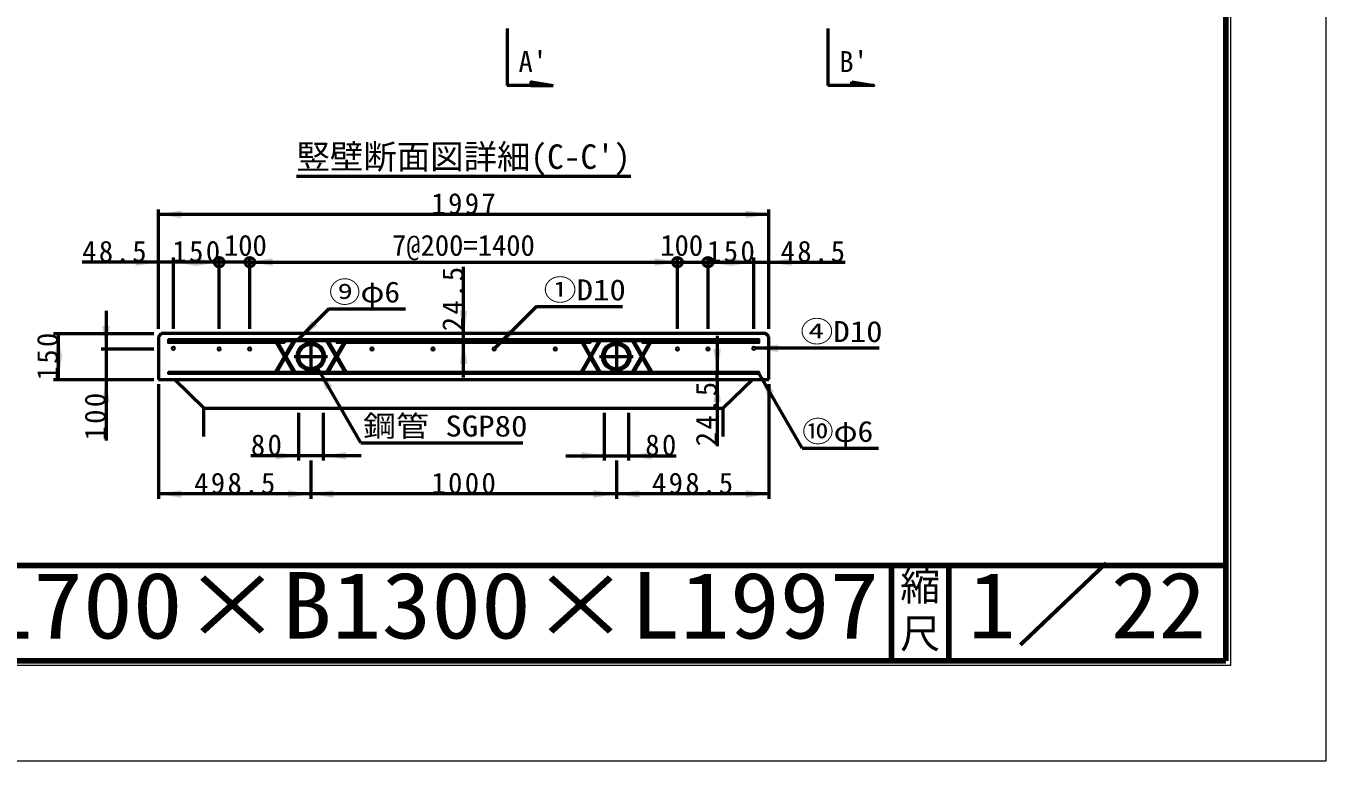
# Model space of a CAD drawing. Units: millimetres, scale not verified. Extents: x -2102 to 2102, y -1485 to 1485.
# Drawn here: x 741 to 2102, y -1485 to -715 of the extents above; entities that cross this region are included whole.
import ezdxf
from ezdxf.enums import TextEntityAlignment as Align

# ---------------------------------------------------------------- set-up
doc = ezdxf.new("R2010")
doc.units = ezdxf.units.MM
doc.header["$LTSCALE"] = 5
doc.linetypes.add('LONG_DASHED_DOTTED', pattern=[15.25, 12, -1.5, 0.25, -1.5])
doc.layers.add('0-0_V-nasSTD', color=7, linetype='Continuous', lineweight=50)
doc.layers.add('0-1_0', color=7, linetype='Continuous', lineweight=100)
doc.styles.add('ＭＳ ゴシック', font='')
doc.styles.get('ＭＳ ゴシック').set_extended_font_data('MS Gothic')

msp = doc.modelspace()

# ---------------------------------------------------------------- linework, layer by layer
at = {"layer": '0-0_V-nasSTD'}
for p, q in [((1244.881, -717.134), (1244.881, -777.134)), ((1580.881, -717.134), (1580.881, -777.134)), ((1605.881, -777.134), (1605.881, -773.294)), ((1269.881, -777.134), (1244.881, -777.134)), ((1269.881, -777.134), (1292.921, -777.134)), ((1605.881, -777.134), (1580.881, -777.134)), ((1024.243, -872.106), (1374.243, -872.106)), ((879.723, -1032.106), (879.723, -907.106)), ((1518.763, -912.106), (879.723, -912.106)), ((1518.763, -1032.106), (1518.763, -907.106)), ((879.723, -962.106), (799.723, -962.106)), ((895.243, -962.106), (879.723, -962.106)), ((895.243, -1032.106), (895.243, -957.106)), ((943.243, -962.106), (895.243, -962.106)), ((943.243, -1032.106), (943.243, -957.106)), ((975.243, -962.106), (943.243, -962.106)), ((975.243, -1032.106), (975.243, -957.106)), ((975.243, -962.106), (1423.243, -962.106)), ((1423.243, -1032.106), (1423.243, -957.106)), ((1423.243, -962.106), (1455.243, -962.106)), ((1455.243, -1032.106), (1455.243, -957.106)), ((1455.243, -962.106), (1503.243, -962.106)), ((1503.243, -1032.106), (1503.243, -957.106)), ((1503.243, -962.106), (1518.763, -962.106)), ((1518.763, -962.106), (1598.763, -962.106)), ((1199.243, -1037.106), (1199.243, -967.106)), ((824.723, -1013.106), (824.723, -1053.106)), ((1058.253, -1011.026), (1026.253, -1043.026)), ((1058.253, -1011.026), (1138.253, -1011.026)), ((1275.561, -1008.789), (1232.375, -1051.975)), ((1275.561, -1008.789), (1365.561, -1008.789)), ((769.723, -1037.106), (874.723, -1037.106)), ((774.723, -1037.106), (774.723, -1085.106)), ((882.603, -1037.106), (879.723, -1039.986)), ((879.723, -1039.986), (879.723, -1085.106)), ((1515.883, -1037.106), (882.603, -1037.106)), ((1199.243, -1044.946), (1199.243, -1037.106)), ((1199.243, -1082.946), (1199.243, -1044.946)), ((1464.843, -1039.266), (1464.843, -1077.266)), ((1518.763, -1039.986), (1515.883, -1037.106)), ((1518.763, -1085.106), (1518.763, -1039.986)), ((819.723, -1053.106), (874.723, -1053.106)), ((824.723, -1053.106), (824.723, -1085.106)), ((1634.483, -1052.466), (1504.843, -1052.466)), ((1091.443, -1151.519), (1046.443, -1073.577)), ((769.723, -1085.106), (874.723, -1085.106)), ((824.723, -1085.106), (824.723, -1149.106)), ((879.723, -1085.106), (1518.763, -1085.106)), ((927.243, -1115.028), (896.28, -1085.106)), ((1464.843, -1085.106), (1464.843, -1077.266)), ((1464.843, -1085.106), (1464.843, -1155.106)), ((1502.207, -1085.106), (1471.243, -1115.028)), ((1553.843, -1157.128), (1508.843, -1079.186)), ((879.723, -1090.106), (879.723, -1210.106)), ((1518.763, -1090.106), (1518.763, -1210.106)), ((927.243, -1145.028), (927.243, -1115.028)), ((927.243, -1115.028), (1471.243, -1115.028)), ((1471.243, -1145.028), (1471.243, -1115.028)), ((1026.443, -1120.028), (1026.443, -1170.028)), ((1052.043, -1120.028), (1052.043, -1170.028)), ((1346.443, -1120.028), (1346.443, -1170.028)), ((1372.043, -1120.028), (1372.043, -1170.028)), ((1091.443, -1151.519), (1261.443, -1151.519)), ((1553.843, -1157.128), (1633.843, -1157.128)), ((1026.443, -1165.028), (976.443, -1165.028)), ((1052.043, -1165.028), (1026.443, -1165.028)), ((1039.243, -1170.106), (1039.243, -1210.106)), ((1092.043, -1165.028), (1052.043, -1165.028)), ((1306.443, -1165.028), (1346.443, -1165.028)), ((1346.443, -1165.028), (1372.043, -1165.028)), ((1359.243, -1170.106), (1359.243, -1210.106)), ((1372.043, -1165.028), (1422.043, -1165.028)), ((1039.243, -1205.106), (879.723, -1205.106)), ((1359.243, -1205.106), (1039.243, -1205.106)), ((1518.763, -1205.106), (1359.243, -1205.106))]:
    msp.add_line(p, q, dxfattribs=at)
at = {"layer": '0-0_V-nasSTD', "lineweight": 35}
for p, q in [((1020.541, -1044.946), (1001.881, -1077.266)), ((1002.99, -1046.866), (1011.211, -1061.106)), ((1004.098, -1077.266), (1022.758, -1044.946)), ((1012.32, -1059.186), (1005.207, -1046.866)), ((1012.043, -1044.946), (1012.043, -1046.866)), ((1055.729, -1044.946), (1074.389, -1077.266)), ((1076.606, -1077.266), (1057.946, -1044.946)), ((1066.167, -1059.186), (1073.28, -1046.866)), ((1075.497, -1046.866), (1067.276, -1061.106)), ((1340.541, -1044.946), (1321.881, -1077.266)), ((1322.99, -1046.866), (1331.211, -1061.106)), ((1324.098, -1077.266), (1342.758, -1044.946)), ((1332.32, -1059.186), (1325.207, -1046.866)), ((1375.729, -1044.946), (1394.389, -1077.266)), ((1396.606, -1077.266), (1377.946, -1044.946)), ((1386.167, -1059.186), (1393.28, -1046.866)), ((1395.497, -1046.866), (1387.276, -1061.106)), ((1013.428, -1061.106), (1022.758, -1077.266)), ((1055.729, -1077.266), (1065.059, -1061.106)), ((1333.428, -1061.106), (1342.758, -1077.266)), ((1375.729, -1077.266), (1385.059, -1061.106)), ((1020.541, -1077.266), (1012.32, -1063.026)), ((1066.167, -1063.026), (1057.946, -1077.266)), ((1340.541, -1077.266), (1332.32, -1063.026)), ((1386.167, -1063.026), (1377.946, -1077.266))]:
    msp.add_line(p, q, dxfattribs=at)
at = {"layer": '0-0_V-nasSTD', "linetype": 'LONG_DASHED_DOTTED'}
for p, q in [((1039.243, -1043.506), (1039.243, -1078.706)), ((1359.243, -1043.506), (1359.243, -1078.706)), ((1021.643, -1061.106), (1056.843, -1061.106)), ((1341.643, -1061.106), (1376.843, -1061.106))]:
    msp.add_line(p, q, dxfattribs=at)
at = {"layer": '0-0_V-nasSTD', "lineweight": 100}
for p, q in [((1647.5, -1280), (1647.5, -1380)), ((1707.5, -1280), (1707.5, -1380)), ((-1997.5, -1380), (1997.5, -1380))]:
    msp.add_line(p, q, dxfattribs=at)
at = {"layer": '0-0_V-nasSTD', "lineweight": 18}
for points in [[(-2102.5, -1485), (-2102.5, 1485), (2102.5, 1485), (2102.5, -1485)], [(-2002.5, -1385), (-2002.5, 1385), (2002.5, 1385), (2002.5, -1385)]]:
    msp.add_lwpolyline(points, close=True, dxfattribs=at)
at = {"layer": '0-0_V-nasSTD', "lineweight": 100}
msp.add_lwpolyline([(1997.5, -1380), (1997.5, 1380), (-1997.5, 1380)], dxfattribs=at)
at = {"layer": '0-0_V-nasSTD'}
for points in [[(1269.881, -777.134), (1269.881, -773.294), (1292.921, -777.134)], [(1605.881, -773.294), (1628.921, -777.134), (1605.881, -777.134)]]:
    msp.add_lwpolyline(points, dxfattribs=at)
at = {"layer": '0-0_V-nasSTD', "lineweight": 35}
for points in [[(889.643, -1043.026), (889.643, -1044.946), (1508.843, -1044.946), (1508.843, -1043.026)], [(889.643, -1077.266), (889.643, -1079.186), (1508.843, -1079.186), (1508.843, -1077.266)]]:
    msp.add_lwpolyline(points, close=True, dxfattribs=at)
for points in [[(889.643, -1044.946), (889.643, -1046.866), (1012.043, -1046.866)], [(1066.443, -1044.946), (1066.443, -1046.866), (1332.043, -1046.866), (1332.043, -1044.946)], [(1386.443, -1044.946), (1386.443, -1046.866), (1508.843, -1046.866), (1508.843, -1044.946)]]:
    msp.add_lwpolyline(points, dxfattribs=at)
at = {"layer": '0-0_V-nasSTD'}
for centre, radius in [((943.243, -962.106), 5), ((975.243, -962.106), 5), ((1423.243, -962.106), 5), ((1455.243, -962.106), 5), ((1039.243, -1061.106), 14.4), ((1039.243, -1061.106), 12.8), ((1359.243, -1061.106), 14.4), ((1359.243, -1061.106), 12.8)]:
    msp.add_circle(centre, radius, dxfattribs=at)
at = {"layer": '0-0_V-nasSTD', "lineweight": 35}
for centre in [(895.243, -1052.466), (943.243, -1053.106), (975.243, -1053.106), (1103.243, -1053.106), (1167.243, -1053.106), (1231.243, -1053.106), (1295.243, -1053.106), (1423.243, -1053.106), (1455.243, -1053.106), (1503.243, -1052.466)]:
    msp.add_circle(centre, 1.6, dxfattribs=at)
at = {"layer": '0-0_V-nasSTD'}
for points in [[(879.723, -912.106), (903.723, -912.106), (903.723, -908.106)], [(879.723, -912.106), (903.723, -916.106), (903.723, -912.106)], [(1494.763, -912.106), (1494.763, -908.106), (1518.763, -912.106)], [(1494.763, -916.106), (1494.763, -912.106), (1518.763, -912.106)], [(855.723, -962.106), (855.723, -958.106), (879.723, -962.106)], [(855.723, -966.106), (855.723, -962.106), (879.723, -962.106)], [(895.243, -962.106), (919.243, -962.106), (919.243, -958.106)], [(895.243, -962.106), (919.243, -966.106), (919.243, -962.106)], [(919.243, -962.106), (919.243, -958.106), (943.243, -962.106)], [(919.243, -966.106), (919.243, -962.106), (943.243, -962.106)], [(975.243, -962.106), (999.243, -962.106), (999.243, -958.106)], [(975.243, -962.106), (999.243, -966.106), (999.243, -962.106)], [(1399.243, -962.106), (1399.243, -958.106), (1423.243, -962.106)], [(1399.243, -966.106), (1399.243, -962.106), (1423.243, -962.106)], [(1455.243, -962.106), (1479.243, -962.106), (1479.243, -958.106)], [(1455.243, -962.106), (1479.243, -966.106), (1479.243, -962.106)], [(1479.243, -962.106), (1479.243, -958.106), (1503.243, -962.106)], [(1479.243, -966.106), (1479.243, -962.106), (1503.243, -962.106)], [(1518.763, -962.106), (1542.763, -962.106), (1542.763, -958.106)], [(1518.763, -962.106), (1542.763, -966.106), (1542.763, -962.106)], [(1195.243, -1013.106), (1199.243, -1037.106), (1199.243, -1013.106)], [(1199.243, -1037.106), (1199.243, -1013.106), (1203.243, -1013.106)], [(820.723, -1029.106), (824.723, -1053.106), (824.723, -1029.106)], [(824.723, -1053.106), (824.723, -1029.106), (828.723, -1029.106)], [(1026.253, -1043.026), (1040.395, -1023.227), (1043.223, -1026.055)], [(1026.253, -1043.026), (1043.223, -1026.055), (1046.052, -1028.884)], [(1232.375, -1051.975), (1246.517, -1032.176), (1249.345, -1035.004)], [(770.723, -1061.106), (774.723, -1061.106), (774.723, -1037.106)], [(774.723, -1061.106), (774.723, -1037.106), (778.723, -1061.106)], [(1195.243, -1068.946), (1199.243, -1068.946), (1199.243, -1044.946)], [(1199.243, -1068.946), (1199.243, -1044.946), (1203.243, -1068.946)], [(1232.375, -1051.975), (1249.345, -1035.004), (1252.174, -1037.833)], [(770.723, -1061.106), (774.723, -1085.106), (774.723, -1061.106)], [(774.723, -1085.106), (774.723, -1061.106), (778.723, -1061.106)], [(1460.843, -1053.266), (1464.843, -1077.266), (1464.843, -1053.266)], [(1464.843, -1077.266), (1464.843, -1053.266), (1468.843, -1053.266)], [(1504.843, -1052.466), (1528.843, -1052.466), (1528.843, -1048.466)], [(1504.843, -1052.466), (1528.843, -1056.466), (1528.843, -1052.466)], [(1046.443, -1073.577), (1054.979, -1096.361), (1058.443, -1094.361)], [(1046.443, -1073.577), (1058.443, -1094.361), (1061.908, -1092.361)], [(820.723, -1109.106), (824.723, -1109.106), (824.723, -1085.106)], [(824.723, -1109.106), (824.723, -1085.106), (828.723, -1109.106)], [(1460.843, -1109.106), (1464.843, -1109.106), (1464.843, -1085.106)], [(1464.843, -1109.106), (1464.843, -1085.106), (1468.843, -1109.106)], [(1508.843, -1079.186), (1517.379, -1101.971), (1520.843, -1099.971)], [(1508.843, -1079.186), (1520.843, -1099.971), (1524.308, -1097.971)], [(1002.443, -1165.028), (1002.443, -1161.028), (1026.443, -1165.028)], [(1002.443, -1169.028), (1002.443, -1165.028), (1026.443, -1165.028)], [(1052.043, -1165.028), (1076.043, -1165.028), (1076.043, -1161.028)], [(1052.043, -1165.028), (1076.043, -1169.028), (1076.043, -1165.028)], [(1322.443, -1165.028), (1322.443, -1161.028), (1346.443, -1165.028)], [(1322.443, -1169.028), (1322.443, -1165.028), (1346.443, -1165.028)], [(1372.043, -1165.028), (1396.043, -1165.028), (1396.043, -1161.028)], [(1372.043, -1165.028), (1396.043, -1169.028), (1396.043, -1165.028)], [(879.723, -1205.106), (903.723, -1205.106), (903.723, -1201.106)], [(879.723, -1205.106), (903.723, -1209.106), (903.723, -1205.106)], [(1015.243, -1205.106), (1015.243, -1201.106), (1039.243, -1205.106)], [(1015.243, -1209.106), (1015.243, -1205.106), (1039.243, -1205.106)], [(1039.243, -1205.106), (1063.243, -1205.106), (1063.243, -1201.106)], [(1039.243, -1205.106), (1063.243, -1209.106), (1063.243, -1205.106)], [(1335.243, -1205.106), (1335.243, -1201.106), (1359.243, -1205.106)], [(1335.243, -1209.106), (1335.243, -1205.106), (1359.243, -1205.106)], [(1359.243, -1205.106), (1383.243, -1205.106), (1383.243, -1201.106)], [(1359.243, -1205.106), (1383.243, -1209.106), (1383.243, -1205.106)], [(1494.763, -1205.106), (1494.763, -1201.106), (1518.763, -1205.106)], [(1494.763, -1209.106), (1494.763, -1205.106), (1518.763, -1205.106)]]:
    msp.add_solid(points, dxfattribs=at)
at = {"layer": '0-1_0'}
msp.add_line((-1997.5, -1280), (1997.5, -1280), dxfattribs=at)

# ---------------------------------------------------------------- texts
at = {"layer": '0-0_V-nasSTD', "style": 'ＭＳ ゴシック'}
for s, height, p in [("A'", 21.99, (1256.77, -769.577)), ("B'", 21.99, (1592.77, -769.577)), ("竪壁断面図詳細(C-C')", 25.66, (1024.243, -872.106)), ('100', 21.99, (948.243, -962.106)), ('7@200=1400', 21.99, (1124.243, -962.106)), ('100', 21.99, (1405.243, -962.106)), ('縮', 30.79, (1656.482, -1326.001)), ('尺', 30.79, (1656.476, -1375.99))]:
    msp.add_text(s, height=height, dxfattribs=at).set_placement(p, align=Align.BOTTOM_LEFT)
for s, height, width, p in [('⑨φ6', 21.99, 1.1, (1058.253, -1011.026)), ('①D10', 21.99, 1.15, (1283.061, -1008.789)), ('④D10', 21.99, 1.15, (1551.983, -1052.466)), ('鋼管 SGP80', 21.99, 1.15, (1093.943, -1151.519)), ('⑩φ6', 21.99, 1.1, (1553.843, -1157.128)), ('1／22', 69.65, 1.05, (1727.75, -1377.418)), ('H1700×B1300×L1997', 69.65, 1.1, (644.25, -1377.492))]:
    msp.add_text(s, height=height, dxfattribs=dict(at, width=width)).set_placement(p, align=Align.BOTTOM_LEFT)
at = {"layer": '0-0_V-nasSTD', "char_height": 21.99, "attachment_point": 7, "style": 'ＭＳ ゴシック'}
for s, insert in [('\\T1.17;1997', (1165.493, -912.106)), ('\\T1.17;48.5', (799.723, -962.106)), ('\\T1.17;150', (894.243, -962.106)), ('\\T1.17;150', (1454.243, -962.106)), ('\\T1.17;48.5', (1531.263, -962.106)), ('\\T1.17;80', (976.443, -1165.028)), ('\\T1.17;80', (1389.543, -1165.028)), ('\\T1.17;498.5', (916.983, -1205.106)), ('\\T1.17;1000', (1165.493, -1205.106)), ('\\T1.17;498.5', (1396.503, -1205.106))]:
    msp.add_mtext(s, dxfattribs=dict(at, insert=insert))
at = {"layer": '0-0_V-nasSTD', "char_height": 21.99, "attachment_point": 7, "rotation": 90, "style": 'ＭＳ ゴシック'}
for s, insert in [('\\T1.17;24.5', (1199.243, -1034.606)), ('\\T1.17;150', (774.723, -1086.106)), ('\\T1.17;100', (824.723, -1149.106)), ('\\T1.17;24.5', (1464.843, -1155.106))]:
    msp.add_mtext(s, dxfattribs=dict(at, insert=insert))

doc.saveas('drawing.dxf')
